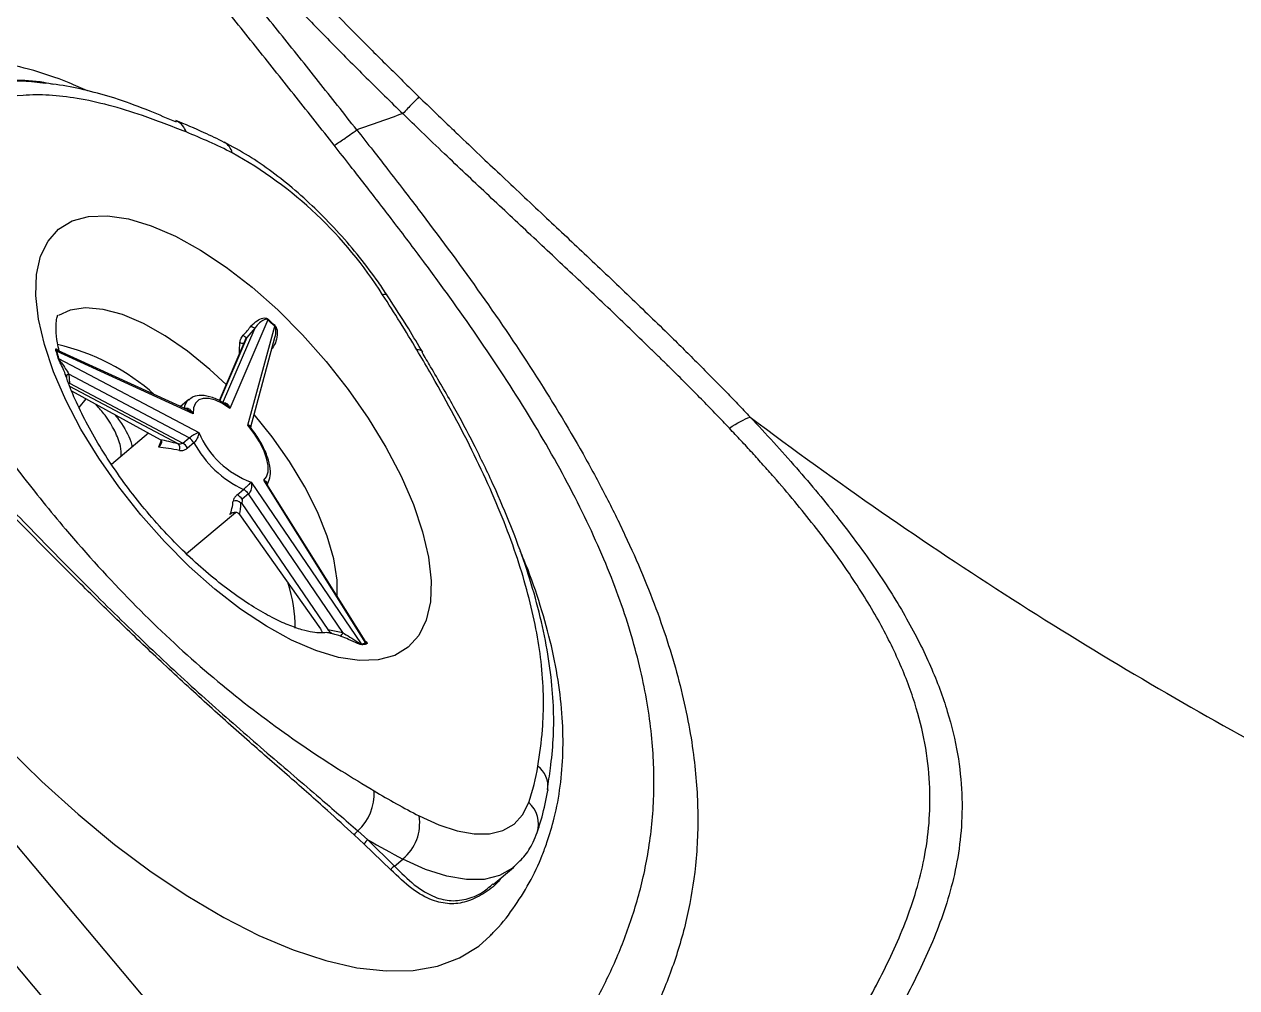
# Model space of a CAD drawing. Extents: x -50 to 28, y -10 to 124.
# Drawn here: x -37.752 to -34.064, y 12.973 to 15.902 of the extents above; entities that cross this region are included whole.
import ezdxf

# ---------------------------------------------------------------- set-up
doc = ezdxf.new("R2010")
doc.units = 0
doc.header["$MEASUREMENT"] = 0
doc.layers.add('GEOMETRY', color=2, linetype='Continuous', lineweight=25)

# ---------------------------------------------------------------- blocks, each defined once
blk = doc.blocks.new('2026 EXCURSION-ENTICE')
at = {"layer": 'GEOMETRY'}
for p, q in [((-25.8093, -63.3175), (-25.8053, -63.3194)), ((-27.903, -63.6041), (-25.1468, -66.8889)), ((-25.2755, -67.1016), (-28.0833, -63.7554)), ((-25.6671, -64.1786), (-25.5681, -63.9476)), ((-25.5291, -63.9237), (-25.6445, -64.193)), ((-25.5681, -63.9476), (-25.5932, -63.9775)), ((-25.5899, -64.2445), (-25.5084, -63.9433)), ((-25.5932, -63.9775), (-25.676, -64.1708)), ((-25.5812, -64.2495), (-25.5075, -63.9772)), ((-25.756, -64.2095), (-26.1719, -64.0191)), ((-25.7727, -64.1977), (-26.1659, -64.0177)), ((-25.5994, -63.9876), (-25.6776, -64.17)), ((-25.5129, -64.0056), (-25.5165, -64.0107)), ((-25.0586, -64.0214), (-25.0581, -64.0222)), ((-26.1656, -64.0409), (-25.7395, -64.2667)), ((-25.7688, -64.2826), (-26.1343, -64.0889)), ((-26.1343, -64.0889), (-26.132, -64.1165)), ((-26.132, -64.1165), (-25.788, -64.2988)), ((-25.8024, -64.3008), (-26.1317, -64.1263)), ((-25.8559, -64.2884), (-26.1251, -64.1407)), ((-26.1032, -64.1904), (-26.082, -64.1643)), ((-25.7696, -64.1662), (-25.795, -64.1875)), ((-25.8917, -64.2687), (-26.0045, -64.3633)), ((-25.788, -64.2988), (-25.7688, -64.2826)), ((-25.754, -64.2976), (-25.7732, -64.3138)), ((-25.58, -64.4172), (-25.2457, -64.9088)), ((-25.2312, -64.9066), (-25.5418, -64.4115)), ((-25.2331, -64.8993), (-25.532, -64.4231)), ((-25.6227, -64.4558), (-25.6035, -64.4396)), ((-25.5881, -64.453), (-25.6074, -64.4692)), ((-25.3013, -64.8748), (-25.5881, -64.453)), ((-25.6078, -64.4818), (-25.3471, -64.865)), ((-25.7767, -64.6347), (-25.6273, -64.5094)), ((-25.6154, -64.5152), (-25.3694, -64.8633)), ((-25.3471, -64.865), (-25.3013, -64.8748)), ((-25.2365, -65.5176), (-25.2664, -65.4899)), ((-25.2557, -65.4775), (-25.2248, -65.5047)), ((-25.1552, -65.5958), (-25.2365, -65.5176)), ((-25.2248, -65.5047), (-25.144, -65.5846)), ((-25.144, -65.5846), (-25.1184, -65.5631)), ((-24.8434, -65.6402), (-24.7821, -65.5888)), ((-24.8522, -65.6452), (-24.8445, -65.6389))]:
    blk.add_line(p, q, dxfattribs=at)
at = {"layer": 'GEOMETRY', "flags": 128}
for points in [[(-26.3237, -65.2221), (-26.2163, -65.3279), (-26.1065, -65.4271), (-25.9953, -65.5187), (-25.8838, -65.602), (-25.7727, -65.6763), (-25.6632, -65.741), (-25.5561, -65.7954), (-25.4523, -65.8392), (-25.3527, -65.872), (-25.2581, -65.8935), (-25.1695, -65.9034), (-25.0874, -65.9018), (-25.0127, -65.8886), (-24.946, -65.8639), (-24.8878, -65.828), (-24.8531, -65.7971)], [(-26.2203, -63.7302), (-26.1978, -63.6841), (-26.1655, -63.6482), (-26.1242, -63.6232), (-26.0745, -63.6095), (-26.0172, -63.6073), (-25.9534, -63.6167), (-25.8841, -63.6375), (-25.8105, -63.6694), (-25.7339, -63.7117), (-25.6556, -63.7639), (-25.5769, -63.8249), (-25.4992, -63.8938), (-25.4238, -63.9694), (-25.352, -64.0503), (-25.285, -64.1352), (-25.224, -64.2227), (-25.17, -64.3112), (-25.1239, -64.3993), (-25.0865, -64.4853), (-25.0586, -64.5679), (-25.0404, -64.6457), (-25.0324, -64.7172), (-25.0347, -64.7813), (-25.0473, -64.8369), (-25.0698, -64.8831), (-25.1021, -64.9189), (-25.1434, -64.9439), (-25.1931, -64.9577), (-25.2504, -64.9598), (-25.3142, -64.9504), (-25.3835, -64.9296), (-25.4571, -64.8978), (-25.5337, -64.8554), (-25.612, -64.8032), (-25.6906, -64.7422), (-25.7684, -64.6733), (-25.8438, -64.5977), (-25.9156, -64.5168), (-25.9826, -64.4319), (-26.0436, -64.3444), (-26.0976, -64.2559), (-26.1437, -64.1679), (-26.181, -64.0818), (-26.209, -63.9992), (-26.2272, -63.9215), (-26.2352, -63.8499), (-26.2329, -63.7858), (-26.2203, -63.7302)], [(-25.6562, -64.12), (-25.7051, -64.0747), (-25.7732, -64.0192), (-25.8412, -63.9723), (-25.9077, -63.935), (-25.9713, -63.908), (-26.0304, -63.8921), (-26.0838, -63.8875), (-26.1303, -63.8944), (-26.1657, -63.9105)], [(-25.5129, -64.0056), (-25.5143, -64.0042), (-25.5147, -64.0038)], [(-25.6445, -64.193), (-25.6671, -64.1783), (-25.6887, -64.1681), (-25.7085, -64.1628), (-25.7256, -64.1625), (-25.7393, -64.1674), (-25.7492, -64.1771), (-25.7548, -64.1913), (-25.756, -64.2095)], [(-25.5418, -64.4115), (-25.533, -64.4007), (-25.5284, -64.3854), (-25.5284, -64.3664), (-25.5328, -64.3444), (-25.5417, -64.3202), (-25.5545, -64.2948), (-25.5708, -64.2692), (-25.5899, -64.2445)], [(-25.3178, -64.7644), (-25.3184, -64.7149), (-25.3285, -64.6509), (-25.3485, -64.5812), (-25.378, -64.5076), (-25.4164, -64.4315), (-25.4628, -64.3548), (-25.5161, -64.2791), (-25.5708, -64.2111)], [(-24.6774, -65.3523), (-24.6775, -65.3527), (-24.6777, -65.3544)], [(-25.0691, -65.4322), (-25.0095, -65.4595), (-24.9532, -65.4777), (-24.9013, -65.4867), (-24.8547, -65.4861), (-24.8141, -65.4761), (-24.7804, -65.4567), (-24.7541, -65.4284), (-24.7357, -65.3917)], [(-24.7823, -65.5889), (-24.7852, -65.5913), (-24.8242, -65.6136), (-24.871, -65.6252), (-24.9248, -65.6259), (-24.9847, -65.6156), (-25.0496, -65.5945), (-25.1184, -65.5631)]]:
    blk.add_lwpolyline(points, dxfattribs=at)
at = {"layer": 'GEOMETRY'}
for centre, radius, start, end in [((-25.8328, -63.3698), 0.0575, 17.4477, 61.3376), ((-26.5208, -65.1862), 1.9784, 63.483, 67.9469), ((-25.6843, -63.4263), 0.0479, 12.5133, 61.9539), ((-26.2547, -64.5285), 1.2723, 32.354, 60.9804), ((-25.1746, -63.8602), 0.0136, 45.5507, 112.9798), ((-28.6647, -66.1347), 4.1682, 30.5612, 33.277), ((-25.5691, -63.9341), 0.0136, 217.3528, 274.1811), ((-25.5196, -63.9269), 0.01, 149.3596, 161.4854), ((-26.6061, -65.086), 1.5846, 46.1513, 47.1831), ((-26.6099, -65.0892), 1.5915, 46.1513, 47.1831), ((-25.4982, -63.9475), 0.011, 146.7447, 157.6054), ((-25.5883, -63.9579), 0.0201, 219.0001, 255.9672), ((-25.4092, -63.8094), 0.7924, 195.2319, 196.8744), ((-26.1692, -64.0138), 0.00597, 220.0331, 243.7212), ((-25.4106, -63.8119), 0.789, 195.2319, 196.8744), ((-26.32, -64.6518), 0.6705, 48.2397, 76.9545), ((-25.6166, -64.0781), 0.0832, 80.5731, 88.5577), ((-25.0728, -64.0343), 0.0192, 42.4128, 98.0239), ((-26.1633, -64.0358), 0.00562, 221.1026, 245.4494), ((-26.1334, -64.0976), 0.00875, 96.0761, 189.3897), ((-25.7415, -64.1979), 0.0423, 131.5696, 175.3543), ((-25.4819, -64.1534), 0.2814, 203.7359, 249.5985), ((-25.8162, -64.3144), 0.0194, 340.99, 44.8482), ((-25.8084, -64.3336), 0.0404, 29.4337, 59.7116), ((-25.7892, -64.3175), 0.0404, 29.4337, 59.7116), ((-25.4601, -64.1369), 0.335, 208.6812, 244.6532), ((-25.6381, -64.4889), 0.0365, 32.6038, 65.0625), ((-25.6189, -64.4727), 0.0365, 32.6038, 65.0625), ((-25.6279, -64.4957), 0.0221, 42.1862, 107.8962), ((-25.9127, -64.8636), 0.4667, 0.3485, 17.2609), ((-25.3148, -64.8733), 0.0135, 297.2735, 353.7932), ((-25.27, -64.6952), 0.215, 276.4902, 280.3987), ((-25.2374, -64.9035), 0.00984, 212.4422, 231.0676), ((-25.2679, -64.6967), 0.2159, 276.4902, 280.3987), ((-25.2228, -64.9011), 0.0101, 213.5033, 231.9117), ((-25.3558, -65.1764), 0.6565, 340.8549, 350.8782), ((-24.7578, -65.3439), 0.0808, 354.0118, 51.6567), ((-25.3557, -65.3658), 0.1499, 311.839, 3.8837), ((-23.8715, -63.1291), 2.5959, 239.0621, 242.527), ((-24.7922, -65.4567), 0.0861, 342.474, 48.9558), ((-25.2082, -65.4545), 0.1409, 309.6118, 9.1091), ((-25.2382, -65.5034), 0.0312, 123.9983, 154.4589), ((-25.2095, -65.5303), 0.0298, 120.7527, 154.8387), ((-23.8919, -63.2022), 2.6605, 239.9337, 242.5481), ((-25.1311, -65.6088), 0.0274, 118.1671, 151.7022)]:
    blk.add_arc(centre, radius, start, end, dxfattribs=at)
for centre, major_axis, ratio, start_param, end_param in [((-25.7445, -64.3764), (0.0871, 0.2497), 0.503321, 1.401469, 1.484057), ((-25.7445, -64.3764), (0.2091, -0.0535), 0.197969, 1.879149, 2.218111), ((-25.7374, -64.358), (0.2206, -0.071), 0.158709, 1.920719, 2.187949), ((-25.7445, -64.3764), (-0.0719, 0.1684), 0.498093, 3.556406, 3.895368), ((-25.7281, -64.3668), (-0.0894, 0.1811), 0.412884, 3.578557, 3.845786)]:
    blk.add_ellipse(centre, major_axis=major_axis, ratio=ratio, start_param=start_param, end_param=end_param, dxfattribs=at)
for points, knots in [([(-19.8034, -75.3764), (-20.3196, -75.3589), (-20.8361, -75.3401), (-21.608, -75.31), (-21.8648, -75.2996), (-22.3776, -75.2781), (-22.6337, -75.2669), (-23.4014, -75.2323), (-23.9128, -75.2077), (-24.6827, -75.1677), (-24.9398, -75.1539), (-25.4546, -75.125), (-25.7123, -75.11), (-26.4855, -75.063), (-27.0008, -75.0288), (-28.0314, -74.9528), (-28.5466, -74.9109), (-29.3183, -74.8405), (-29.5753, -74.8158), (-29.9606, -74.7766), (-30.0889, -74.7632), (-30.2813, -74.7425), (-30.3615, -74.7338), (-30.4457, -74.7245), (-30.4657, -74.7222), (-30.4737, -74.7213), (-30.4777, -74.7209), (-30.49, -74.7195), (-30.4989, -74.7185), (-30.5161, -74.7166), (-30.524, -74.7157), (-30.5398, -74.7139), (-30.5477, -74.713), (-30.5713, -74.7104), (-30.5867, -74.7086), (-30.6322, -74.7035), (-30.6613, -74.7002), (-30.7179, -74.6936), (-30.7458, -74.6904), (-30.8043, -74.6836), (-30.8348, -74.68), (-30.882, -74.6745), (-30.8979, -74.6726), (-30.9301, -74.6688), (-30.9461, -74.6669), (-30.9935, -74.6612), (-31.024, -74.6575), (-31.0698, -74.6515), (-31.085, -74.6494), (-31.1159, -74.645), (-31.1316, -74.6427), (-31.1552, -74.6392), (-31.1632, -74.638), (-31.1792, -74.6355), (-31.1871, -74.6343), (-31.2107, -74.6305), (-31.2264, -74.6279), (-31.2735, -74.62), (-31.3048, -74.6144), (-31.5866, -74.5618), (-31.8334, -74.4972), (-32.3156, -74.3338), (-32.5511, -74.2347), (-33.0055, -74.0043), (-33.2245, -73.8728), (-33.6416, -73.5802), (-33.8397, -73.4189), (-34.2109, -73.07), (-34.3841, -72.8823), (-34.7019, -72.4841), (-34.8466, -72.2736), (-35.1047, -71.8343), (-35.2181, -71.6054), (-35.3628, -71.2518), (-35.4069, -71.1322), (-35.4865, -70.89), (-35.522, -70.7674), (-35.5841, -70.5202), (-35.6108, -70.3955), (-35.6385, -70.2387), (-35.6437, -70.2072), (-35.6512, -70.1601), (-35.6536, -70.1444), (-35.6583, -70.1134), (-35.6605, -70.0982), (-35.6668, -70.0532), (-35.6706, -70.0238), (-35.6762, -69.9791), (-35.678, -69.9641), (-35.6817, -69.9336), (-35.6835, -69.918), (-35.6863, -69.8943), (-35.6872, -69.8866), (-35.689, -69.8718), (-35.6898, -69.8646), (-35.6916, -69.8492), (-35.6926, -69.841), (-35.6945, -69.825), (-35.6954, -69.817), (-35.7001, -69.7768), (-35.7039, -69.7444), (-35.7115, -69.6788), (-35.7153, -69.6456), (-35.723, -69.5784), (-35.7268, -69.5444), (-35.7382, -69.4425), (-35.7457, -69.3749), (-35.7547, -69.2923), (-35.7565, -69.2758), (-35.7601, -69.2431), (-35.7618, -69.2267), (-35.7652, -69.1951), (-35.7669, -69.18), (-35.7701, -69.1497), (-35.7717, -69.1342), (-35.7768, -69.0863), (-35.7802, -69.0541), (-35.7869, -68.9899), (-35.797, -68.8937), (-35.8068, -68.7974), (-35.8261, -68.6048), (-35.8387, -68.4764), (-35.8998, -67.8343), (-35.9434, -67.3203), (-36.0224, -66.2916), (-36.0579, -65.7769), (-36.1066, -65.0042), (-36.1222, -64.7464), (-36.152, -64.2309), (-36.1663, -63.973), (-36.2076, -63.2001), (-36.2331, -62.6858), (-36.2805, -61.6622), (-36.3024, -61.1525), (-36.3332, -60.3871), (-36.3431, -60.1319), (-36.3622, -59.6212), (-36.3715, -59.3657), (-36.3893, -58.8539), (-36.3979, -58.5977), (-36.4146, -58.0841), (-36.4226, -57.8268), (-36.4382, -57.3111), (-36.4457, -57.0529), (-36.4602, -56.5366), (-36.4672, -56.2784), (-36.4873, -55.5038), (-36.4996, -54.9873), (-36.534, -53.4373), (-36.5532, -52.4035), (-36.5854, -50.3354), (-36.5984, -49.3011), (-36.6191, -47.233), (-36.6267, -46.1992), (-36.6376, -44.1323), (-36.6408, -43.0992), (-36.6428, -41.5493), (-36.6431, -41.0327), (-36.6431, -40.2577), (-36.643, -39.9994), (-36.6429, -39.6765), (-36.6429, -39.6119), (-36.6429, -39.4827), (-36.6428, -39.418), (-36.6428, -39.2899), (-36.6428, -39.2267), (-36.6428, -39.1036), (-36.6428, -39.0437), (-36.6428, -38.9849)], [0, 0, 0, 0, 0.03125, 0.03125, 0.046875, 0.046875, 0.0625, 0.0625, 0.09375, 0.09375, 0.109375, 0.109375, 0.125, 0.125, 0.15625, 0.15625, 0.1875, 0.1875, 0.203125, 0.203125, 0.210937, 0.210937, 0.214844, 0.21582, 0.216064, 0.216064, 0.216309, 0.216309, 0.216797, 0.216797, 0.217285, 0.217285, 0.217773, 0.217773, 0.21875, 0.21875, 0.220703, 0.220703, 0.222656, 0.222656, 0.224609, 0.224609, 0.225586, 0.225586, 0.226562, 0.226562, 0.228516, 0.228516, 0.229492, 0.229492, 0.230469, 0.230469, 0.230957, 0.230957, 0.231445, 0.231445, 0.232422, 0.232422, 0.234375, 0.234375, 0.25, 0.25, 0.265625, 0.265625, 0.28125, 0.28125, 0.296875, 0.296875, 0.3125, 0.3125, 0.328125, 0.328125, 0.34375, 0.34375, 0.351562, 0.351562, 0.359375, 0.359375, 0.367187, 0.367187, 0.369141, 0.369141, 0.370117, 0.370117, 0.371094, 0.371094, 0.373047, 0.373047, 0.374023, 0.374023, 0.375, 0.375, 0.375488, 0.375488, 0.375977, 0.375977, 0.376465, 0.376465, 0.376953, 0.376953, 0.378906, 0.378906, 0.380859, 0.380859, 0.382812, 0.382812, 0.386719, 0.386719, 0.387695, 0.387695, 0.388672, 0.388672, 0.389648, 0.389648, 0.390625, 0.390625, 0.392578, 0.392578, 0.394531, 0.398437, 0.398437, 0.40625, 0.40625, 0.4375, 0.4375, 0.46875, 0.46875, 0.484375, 0.484375, 0.5, 0.5, 0.53125, 0.53125, 0.5625, 0.5625, 0.578125, 0.578125, 0.59375, 0.59375, 0.609375, 0.609375, 0.625, 0.625, 0.640625, 0.640625, 0.65625, 0.65625, 0.6875, 0.6875, 0.75, 0.75, 0.8125, 0.8125, 0.875, 0.875, 0.9375, 0.9375, 0.96875, 0.96875, 0.984375, 0.984375, 0.988281, 0.988281, 0.992187, 0.992187, 0.996094, 0.996094, 1, 1, 1, 1]), ([(-9.5608, -61.7012), (-9.7212, -61.7192), (-9.8863, -61.7401), (-10.2229, -61.7931), (-10.3944, -61.8254), (-10.6545, -61.8837), (-10.7417, -61.9048), (-10.9163, -61.9499), (-11.0035, -61.9738), (-11.1105, -62.0043), (-11.1317, -62.0104), (-11.1633, -62.0195), (-11.1738, -62.0226), (-11.1946, -62.0286), (-11.2046, -62.0315), (-11.2242, -62.0372), (-11.2336, -62.0399), (-11.2538, -62.0458), (-11.2642, -62.0488), (-11.2845, -62.0547), (-11.2944, -62.0576), (-11.3143, -62.0634), (-11.3243, -62.0663), (-11.3546, -62.0751), (-11.3743, -62.0808), (-11.4142, -62.0924), (-11.4342, -62.0982), (-11.4937, -62.1155), (-11.5336, -62.1271), (-11.6531, -62.1619), (-11.7332, -62.1852), (-11.8548, -62.2205), (-11.8956, -62.2323), (-11.9776, -62.2561), (-12.0189, -62.268), (-12.1016, -62.2919), (-12.143, -62.3038), (-12.2261, -62.3277), (-12.2677, -62.3396), (-12.3501, -62.3632), (-12.3908, -62.3748), (-12.4721, -62.3979), (-12.5126, -62.4094), (-12.5933, -62.4322), (-12.6335, -62.4435), (-12.7137, -62.466), (-12.7538, -62.4772), (-12.8742, -62.5106), (-12.9547, -62.5327), (-13.0763, -62.5657), (-13.1169, -62.5767), (-13.1984, -62.5985), (-13.2393, -62.6094), (-13.3211, -62.6311), (-13.362, -62.6418), (-13.4234, -62.6578), (-13.4438, -62.6631), (-13.4846, -62.6736), (-13.5048, -62.6788), (-13.5656, -62.6944), (-13.6065, -62.7048), (-13.6872, -62.7251), (-13.7269, -62.735), (-13.8456, -62.7644), (-13.9242, -62.7834), (-14.0818, -62.8209), (-14.1606, -62.8392), (-14.3189, -62.8752), (-14.3983, -62.8928), (-14.5568, -62.9271), (-14.6359, -62.9437), (-14.7916, -62.9756), (-14.8682, -62.9909), (-15.0214, -63.0204), (-15.0975, -63.0347), (-15.2507, -63.0624), (-15.3274, -63.0758), (-15.4805, -63.1015), (-15.5575, -63.114), (-15.7087, -63.1376), (-15.7829, -63.1487), (-15.9319, -63.17), (-16.0067, -63.1803), (-16.1565, -63.1999), (-16.2319, -63.2092), (-16.3807, -63.2267), (-16.4541, -63.2349), (-16.6018, -63.2505), (-16.6763, -63.2579), (-16.8258, -63.2717), (-16.9006, -63.2782), (-17.0115, -63.2871), (-17.0484, -63.29), (-17.1227, -63.2955), (-17.1599, -63.2982), (-17.2725, -63.3059), (-17.3486, -63.3106), (-17.4628, -63.317), (-17.5009, -63.3191), (-17.5771, -63.3229), (-17.615, -63.3247), (-17.6909, -63.3281), (-17.7288, -63.3297), (-17.8052, -63.3327), (-17.8438, -63.3341), (-17.9214, -63.3368), (-17.9604, -63.338), (-18.0389, -63.3402), (-18.0785, -63.3412), (-18.1576, -63.3431), (-18.1969, -63.3439), (-18.2756, -63.3453), (-18.315, -63.3459), (-18.4336, -63.3476), (-18.5128, -63.3483), (-18.673, -63.349), (-18.754, -63.3491), (-18.9183, -63.3485), (-19.0015, -63.3479), (-19.2519, -63.3452), (-19.4183, -63.3424), (-19.6722, -63.3365), (-19.7576, -63.3343), (-19.9299, -63.3292), (-20.0168, -63.3263), (-20.1913, -63.3199), (-20.2787, -63.3163), (-20.4538, -63.3083), (-20.5415, -63.3038), (-20.7174, -63.2935), (-20.8058, -63.2877), (-20.9832, -63.2742), (-21.0724, -63.2666), (-21.3409, -63.24), (-21.5213, -63.2175), (-21.8802, -63.1579), (-22.0586, -63.121), (-22.4128, -63.0285), (-22.5887, -62.973), (-22.9356, -62.8413), (-23.1067, -62.7651), (-23.4404, -62.5931), (-23.603, -62.4973), (-23.9194, -62.287), (-24.0731, -62.1726), (-24.371, -61.9267), (-24.5151, -61.7951), (-24.7935, -61.5165), (-24.9277, -61.3695), (-25.0567, -61.2158)], [0, 0, 0, 0, 0.03125, 0.03125, 0.0625, 0.0625, 0.078125, 0.078125, 0.09375, 0.09375, 0.097656, 0.097656, 0.099609, 0.099609, 0.101563, 0.101563, 0.103516, 0.103516, 0.105469, 0.105469, 0.107422, 0.107422, 0.109375, 0.109375, 0.113281, 0.113281, 0.117188, 0.117188, 0.125, 0.125, 0.140625, 0.140625, 0.148438, 0.148438, 0.15625, 0.15625, 0.164063, 0.164063, 0.171875, 0.171875, 0.179688, 0.179688, 0.1875, 0.1875, 0.195313, 0.195313, 0.203125, 0.203125, 0.21875, 0.21875, 0.226563, 0.226563, 0.234375, 0.234375, 0.242188, 0.242188, 0.246094, 0.246094, 0.25, 0.25, 0.257813, 0.257813, 0.265625, 0.265625, 0.28125, 0.28125, 0.296875, 0.296875, 0.3125, 0.3125, 0.328125, 0.328125, 0.34375, 0.34375, 0.359375, 0.359375, 0.375, 0.375, 0.390625, 0.390625, 0.40625, 0.40625, 0.421875, 0.421875, 0.4375, 0.4375, 0.453125, 0.453125, 0.46875, 0.46875, 0.484375, 0.484375, 0.492188, 0.492188, 0.5, 0.5, 0.515625, 0.515625, 0.523438, 0.523438, 0.53125, 0.53125, 0.539063, 0.539063, 0.546875, 0.546875, 0.554688, 0.554688, 0.5625, 0.5625, 0.570313, 0.570313, 0.578125, 0.578125, 0.59375, 0.59375, 0.609375, 0.609375, 0.625, 0.625, 0.65625, 0.65625, 0.671875, 0.671875, 0.6875, 0.6875, 0.703125, 0.703125, 0.71875, 0.71875, 0.734375, 0.734375, 0.75, 0.75, 0.78125, 0.78125, 0.8125, 0.8125, 0.84375, 0.84375, 0.875, 0.875, 0.90625, 0.90625, 0.9375, 0.9375, 0.96875, 0.96875, 1, 1, 1, 1]), ([(-26.121, -62.1088), (-26.103, -62.1302), (-26.067, -62.173), (-26.0123, -62.2372), (-25.9569, -62.3016), (-25.9008, -62.3662), (-25.8439, -62.4309), (-25.7863, -62.4958), (-25.7279, -62.5609), (-25.6688, -62.626), (-25.5863, -62.7159), (-25.478, -62.8317), (-25.3606, -62.9542), (-25.2559, -63.0609), (-25.165, -63.1521), (-25.1019, -63.2138), (-25.0696, -63.2455)], [0, 0, 0, 0, 0.054024, 0.108457, 0.163295, 0.218534, 0.27417, 0.330198, 0.386617, 0.443422, 0.50061, 0.622806, 0.75053, 0.829147, 0.912312, 1, 1, 1, 1]), ([(-26.1756, -62.1547), (-26.1571, -62.1766), (-26.1202, -62.2205), (-26.0645, -62.2858), (-26.0089, -62.3504), (-25.9533, -62.4144), (-25.8976, -62.4777), (-25.842, -62.5404), (-25.7864, -62.6024), (-25.7307, -62.6638), (-25.6751, -62.7245), (-25.6194, -62.7846), (-25.5638, -62.8441), (-25.5081, -62.9029), (-25.4525, -62.9611), (-25.3969, -63.0186), (-25.3413, -63.0755), (-25.2857, -63.1318), (-25.2301, -63.1874), (-25.1745, -63.2424), (-25.1373, -63.2787), (-25.1188, -63.2968)], [0, 0, 0, 0, 0.055398, 0.110483, 0.165254, 0.219714, 0.273862, 0.327702, 0.381232, 0.434456, 0.487374, 0.539987, 0.592296, 0.644303, 0.696009, 0.747415, 0.798523, 0.849335, 0.89985, 0.950071, 1, 1, 1, 1]), ([(-25.2587, -63.3459), (-25.2781, -63.3214), (-25.3169, -63.2722), (-25.3752, -63.1987), (-25.4337, -63.1252), (-25.4924, -63.0519), (-25.5511, -62.9786), (-25.61, -62.9055), (-25.6691, -62.8325), (-25.7283, -62.7596), (-25.7876, -62.6869), (-25.8471, -62.6142), (-25.9067, -62.5417), (-25.9664, -62.4693), (-26.0263, -62.3969), (-26.0863, -62.3248), (-26.1464, -62.2527), (-26.1866, -62.2047), (-26.2067, -62.1808)], [0, 0, 0, 0, 0.062586, 0.125157, 0.187714, 0.250256, 0.312787, 0.375305, 0.437812, 0.500308, 0.562795, 0.625273, 0.687743, 0.750206, 0.812662, 0.875113, 0.937558, 1, 1, 1, 1]), ([(-25.3273, -63.3931), (-25.3466, -63.3686), (-25.3851, -63.3198), (-25.4432, -63.2466), (-25.5013, -63.1735), (-25.5596, -63.1005), (-25.6181, -63.0277), (-25.6767, -62.955), (-25.7354, -62.8823), (-25.7943, -62.8098), (-25.8532, -62.7375), (-25.9124, -62.6652), (-25.9717, -62.593), (-26.0311, -62.521), (-26.0906, -62.4491), (-26.1503, -62.3772), (-26.2101, -62.3055), (-26.2501, -62.2578), (-26.2701, -62.234)], [0, 0, 0, 0, 0.0625843, 0.1251518, 0.1877037, 0.2502412, 0.3127655, 0.3752777, 0.4377792, 0.5002709, 0.5627542, 0.6252302, 0.6877001, 0.7501652, 0.8126265, 0.8750852, 0.9375427, 1, 1, 1, 1]), ([(-26.0782, -63.2272), (-26.0967, -63.2189), (-26.1557, -63.1923), (-26.2515, -63.1616), (-26.3638, -63.135), (-26.4687, -63.1214), (-26.5694, -63.1188), (-26.6658, -63.127), (-26.7581, -63.1455), (-26.8486, -63.1756), (-26.9258, -63.2107), (-26.9703, -63.2411), (-26.9869, -63.2525)], [0, 0, 0, 0, 0.062035, 0.197917, 0.316766, 0.429654, 0.53673, 0.638961, 0.73749, 0.833372, 0.937492, 1, 1, 1, 1]), ([(-26.2053, -63.205), (-26.228, -63.2022), (-26.2831, -63.1952), (-26.3648, -63.2005), (-26.4499, -63.2179), (-26.5293, -63.249), (-26.6033, -63.2942), (-26.6796, -63.3585), (-26.7279, -63.4195), (-26.7552, -63.454)], [0, 0, 0, 0, 0.100791, 0.244888, 0.384943, 0.524997, 0.669057, 0.813115, 1, 1, 1, 1]), ([(-26.3965, -63.2038), (-26.3946, -63.2033), (-26.3651, -63.1957), (-26.3028, -63.1945), (-26.2322, -63.1958), (-26.1902, -63.2053), (-26.1801, -63.2076)], [0, 0, 0, 0, 0.028253, 0.447793, 0.867327, 1, 1, 1, 1]), ([(-25.8071, -63.3228), (-25.8338, -63.3116), (-25.892, -63.2871), (-25.9811, -63.2529), (-26.069, -63.2284), (-26.154, -63.2094), (-26.2093, -63.2039), (-26.2379, -63.2011)], [0, 0, 0, 0, 0.181107, 0.39599, 0.590692, 0.788247, 1, 1, 1, 1]), ([(-25.778, -63.3526), (-25.8226, -63.3351), (-25.9024, -63.3037), (-26.0128, -63.2701), (-26.1378, -63.2427), (-26.2768, -63.2345), (-26.4159, -63.2649), (-26.5251, -63.3353), (-26.5881, -63.4124), (-26.6177, -63.4617), (-26.6241, -63.4725)], [0, 0, 0, 0, 0.113314, 0.203025, 0.292712, 0.459327, 0.623089, 0.788453, 0.954097, 1, 1, 1, 1]), ([(-25.0696, -63.2455), (-25.0753, -63.2516), (-25.0825, -63.2591), (-25.0991, -63.2764), (-25.1086, -63.2862), (-25.1188, -63.2968)], [0, 0, 0, 0, 0.5, 0.5, 1, 1, 1, 1]), ([(-25.0696, -63.2455), (-25.0532, -63.2615), (-25.0227, -63.2911), (-24.9805, -63.3316), (-24.9325, -63.3774), (-24.8783, -63.4289), (-24.7911, -63.5112), (-24.6852, -63.6107), (-24.5558, -63.7322), (-24.4303, -63.8514), (-24.3317, -63.9466), (-24.2628, -64.0144), (-24.2206, -64.0564), (-24.1794, -64.0978), (-24.1393, -64.1388), (-24.1002, -64.1792), (-24.0748, -64.206), (-24.0621, -64.2193)], [0, 0, 0, 0, 0.048778, 0.090328, 0.124663, 0.189921, 0.249466, 0.37989, 0.499154, 0.62752, 0.748975, 0.792485, 0.835292, 0.87742, 0.918897, 0.959747, 1, 1, 1, 1]), ([(-25.6618, -63.3841), (-25.6822, -63.3741), (-25.7319, -63.3498), (-25.7806, -63.3295), (-25.8093, -63.3175)], [0, 0, 0, 0, 0.4103842, 1, 1, 1, 1]), ([(-24.1252, -64.2534), (-24.1317, -64.2466), (-24.1447, -64.2329), (-24.1645, -64.2122), (-24.1847, -64.1913), (-24.2054, -64.1701), (-24.2265, -64.1487), (-24.248, -64.127), (-24.27, -64.105), (-24.2923, -64.0828), (-24.3151, -64.0603), (-24.3383, -64.0375), (-24.3926, -63.9844), (-24.483, -63.8975), (-24.5866, -63.7997), (-24.6727, -63.7189), (-24.7575, -63.6396), (-24.8432, -63.5593), (-24.9282, -63.4794), (-24.9941, -63.4169), (-25.0577, -63.3561), (-25.0998, -63.3152), (-25.1188, -63.2968)], [0, 0, 0, 0, 0.020918, 0.042134, 0.063652, 0.085475, 0.107606, 0.130048, 0.152802, 0.175872, 0.199259, 0.222967, 0.246997, 0.365154, 0.495607, 0.555741, 0.620794, 0.746611, 0.809747, 0.873027, 0.942794, 1, 1, 1, 1]), ([(-25.3273, -63.3931), (-25.3195, -63.3884), (-25.3096, -63.3819), (-25.2864, -63.366), (-25.2731, -63.3565), (-25.2587, -63.346)], [0, 0, 0, 0, 0.5, 0.5, 1, 1, 1, 1]), ([(-25.2587, -63.3459), (-25.2422, -63.367), (-25.2108, -63.4069), (-25.1634, -63.4676), (-25.1176, -63.5269), (-25.0248, -63.6483), (-24.8891, -63.8315), (-24.7193, -64.0805), (-24.5919, -64.2901), (-24.5022, -64.456), (-24.4416, -64.5787), (-24.3882, -64.6989), (-24.3275, -64.8539), (-24.2697, -65.0409), (-24.2306, -65.2451), (-24.2177, -65.4341), (-24.2273, -65.6023), (-24.256, -65.7591), (-24.2994, -65.9014), (-24.3556, -66.0348), (-24.4093, -66.1374), (-24.4559, -66.217), (-24.4917, -66.2748), (-24.5296, -66.333), (-24.5554, -66.3711), (-24.5688, -66.3909)], [0, 0, 0, 0, 0.0164876, 0.0313292, 0.0475208, 0.0627464, 0.1256944, 0.1886784, 0.2515116, 0.2830599, 0.3141253, 0.3453072, 0.3764997, 0.4375102, 0.5009268, 0.5611623, 0.6255034, 0.6855525, 0.7503936, 0.8128722, 0.8753417, 0.9056292, 0.9377393, 0.9675779, 1, 1, 1, 1]), ([(-25.1651, -63.8505), (-25.1743, -63.8368), (-25.2008, -63.7972), (-25.2493, -63.7331), (-25.3113, -63.6602), (-25.3772, -63.5919), (-25.4459, -63.529), (-25.5166, -63.4728), (-25.589, -63.423), (-25.6372, -63.3972), (-25.6618, -63.3841)], [0, 0, 0, 0, 0.069559, 0.201158, 0.332645, 0.464201, 0.596026, 0.728424, 0.861744, 1, 1, 1, 1]), ([(-24.7348, -66.321), (-24.7252, -66.3069), (-24.707, -66.2803), (-24.6815, -66.2422), (-24.6524, -66.1982), (-24.6202, -66.1481), (-24.5721, -66.0694), (-24.516, -65.9689), (-24.456, -65.84), (-24.4066, -65.702), (-24.3705, -65.5512), (-24.3525, -65.3882), (-24.356, -65.2098), (-24.3848, -65.0171), (-24.4436, -64.8058), (-24.534, -64.5806), (-24.6543, -64.346), (-24.7998, -64.1071), (-24.9354, -63.9098), (-25.0513, -63.7512), (-25.1411, -63.6321), (-25.2178, -63.5328), (-25.2797, -63.4537), (-25.3108, -63.4141), (-25.3273, -63.3931)], [0, 0, 0, 0, 0.0238346, 0.0452358, 0.0642038, 0.0975493, 0.1281959, 0.1919105, 0.2552674, 0.3182101, 0.3806856, 0.4445816, 0.5039256, 0.5647848, 0.6253743, 0.6860435, 0.7472415, 0.8092523, 0.8721238, 0.9025855, 0.9357517, 0.9678119, 0.9828849, 1, 1, 1, 1]), ([(-25.0581, -64.0222), (-25.0722, -63.9986), (-25.1064, -63.9413), (-25.1433, -63.8841), (-25.1651, -63.8505)], [0, 0, 0, 0, 0.410705, 1, 1, 1, 1]), ([(-26.1638, -64.0186), (-26.1657, -64.0102), (-26.1713, -63.9854), (-26.1735, -63.9538), (-26.1726, -63.9259), (-26.1699, -63.9144), (-26.1686, -63.9101), (-26.1676, -63.9085), (-26.1681, -63.9092), (-26.1681, -63.9092)], [0, 0, 0, 0, 0.119168, 0.351183, 0.577703, 0.802202, 0.866627, 0.998642, 1, 1, 1, 1]), ([(-25.604, -63.9706), (-25.5997, -63.9658), (-25.5913, -63.9562), (-25.5837, -63.9469), (-25.5799, -63.9423)], [0, 0, 0, 0, 0.504479, 1, 1, 1, 1]), ([(-25.5799, -63.9423), (-25.574, -63.9365), (-25.563, -63.9254), (-25.5477, -63.9187), (-25.5372, -63.9178), (-25.5317, -63.9191), (-25.5293, -63.921), (-25.5282, -63.9218)], [0, 0, 0, 0, 0.384719, 0.727037, 0.871199, 0.944712, 1, 1, 1, 1]), ([(-25.5291, -63.9237), (-25.5296, -63.9234), (-25.5303, -63.9228), (-25.5321, -63.9221), (-25.5357, -63.9219), (-25.5435, -63.9246), (-25.5549, -63.9322), (-25.5635, -63.9423), (-25.5681, -63.9476)], [0, 0, 0, 0, 0.026157, 0.041918, 0.104999, 0.244271, 0.598362, 1, 1, 1, 1]), ([(-25.5074, -63.9415), (-25.5067, -63.9423), (-25.5045, -63.9446), (-25.5024, -63.9496), (-25.4994, -63.9628), (-25.5014, -63.9814), (-25.5077, -63.9978), (-25.5123, -64.0048), (-25.5129, -64.0056)], [0, 0, 0, 0, 0.0436525, 0.1303363, 0.2149658, 0.6244601, 0.95607, 1, 1, 1, 1]), ([(-25.5075, -63.9772), (-25.5058, -63.9697), (-25.5038, -63.9608), (-25.5051, -63.9502), (-25.506, -63.9471), (-25.5069, -63.9451), (-25.5078, -63.9439), (-25.5083, -63.9434), (-25.5084, -63.9433)], [0, 0, 0, 0, 0.692748, 0.824719, 0.896871, 0.946336, 0.989572, 1, 1, 1, 1]), ([(-25.6145, -63.9949), (-25.6141, -63.9914), (-25.6135, -63.9871), (-25.6101, -63.9787), (-25.6068, -63.9744), (-25.604, -63.9706)], [0, 0, 0, 0, 0.3950878, 0.4676407, 1, 1, 1, 1]), ([(-25.5932, -63.9775), (-25.5957, -63.9804), (-25.5982, -63.9835), (-25.5993, -63.9875), (-25.5993, -63.9877)], [0, 0, 0, 0, 0.96421, 1, 1, 1, 1]), ([(-26.1738, -64.0176), (-26.174, -64.0169), (-26.1745, -64.0147), (-26.1741, -64.0128), (-26.1723, -64.011), (-26.17, -64.0135), (-26.1682, -64.0155)], [0, 0, 0, 0, 0.080725, 0.241026, 0.397528, 1, 1, 1, 1]), ([(-26.1666, -64.0182), (-26.1675, -64.0175), (-26.1692, -64.0162), (-26.1709, -64.0164), (-26.1717, -64.0169), (-26.172, -64.0177), (-26.172, -64.0185), (-26.1719, -64.019), (-26.1719, -64.0191)], [0, 0, 0, 0, 0.379976, 0.646288, 0.79189, 0.891708, 0.978957, 1, 1, 1, 1]), ([(-26.1682, -64.0155), (-26.1678, -64.0156), (-26.1672, -64.0156), (-26.1668, -64.0168), (-26.1667, -64.017)], [0, 0, 0, 0, 0.808413, 1, 1, 1, 1]), ([(-26.1662, -64.0175), (-26.1666, -64.0173), (-26.1676, -64.0168), (-26.1672, -64.0168), (-26.1667, -64.0176), (-26.1667, -64.0177)], [0, 0, 0, 0, 0.3739701, 0.8902759, 1, 1, 1, 1]), ([(-25.6153, -64.0248), (-25.6153, -64.0234), (-25.6152, -64.0136), (-25.6148, -64.0036), (-25.6145, -63.9949)], [0, 0, 0, 0, 0.139674, 1, 1, 1, 1]), ([(-24.7077, -65.2805), (-24.7023, -65.2442), (-24.6926, -65.1793), (-24.6895, -65.0768), (-24.6969, -64.9475), (-24.7284, -64.7751), (-24.8, -64.5535), (-24.9045, -64.3202), (-25.0028, -64.1391), (-25.0626, -64.0374), (-25.0755, -64.0153)], [0, 0, 0, 0, 0.113314, 0.203025, 0.292712, 0.459327, 0.623089, 0.788453, 0.954097, 1, 1, 1, 1]), ([(-24.679, -65.352), (-24.6757, -65.3306), (-24.6682, -65.2826), (-24.6601, -65.2021), (-24.6588, -65.1086), (-24.6665, -65.0083), (-24.6833, -64.8997), (-24.7098, -64.7854), (-24.745, -64.669), (-24.7889, -64.5502), (-24.8411, -64.4281), (-24.8995, -64.3065), (-24.9641, -64.1852), (-25.0193, -64.0916), (-25.0515, -64.0369), (-25.0601, -64.0222)], [0, 0, 0, 0, 0.064427, 0.144352, 0.222116, 0.303288, 0.39021, 0.475714, 0.559384, 0.641737, 0.725614, 0.811383, 0.88919, 0.970288, 1, 1, 1, 1]), ([(-26.142, -64.099), (-26.1441, -64.0923), (-26.148, -64.0795), (-26.1571, -64.0615), (-26.1633, -64.0494), (-26.1662, -64.0431), (-26.1671, -64.0406), (-26.1675, -64.0395)], [0, 0, 0, 0, 0.384719, 0.727037, 0.871199, 0.944712, 1, 1, 1, 1]), ([(-26.1656, -64.0409), (-26.1654, -64.0414), (-26.1651, -64.0421), (-26.1641, -64.0442), (-26.1614, -64.0484), (-26.1545, -64.0581), (-26.1441, -64.0724), (-26.1377, -64.0832), (-26.1343, -64.0889)], [0, 0, 0, 0, 0.026157, 0.041918, 0.104999, 0.244271, 0.598362, 1, 1, 1, 1]), ([(-25.3605, -64.8752), (-25.3631, -64.8755), (-25.3687, -64.8762), (-25.3914, -64.8745), (-25.4247, -64.867), (-25.4669, -64.8523), (-25.5162, -64.8295), (-25.5715, -64.7982), (-25.6313, -64.7582), (-25.6938, -64.7101), (-25.7576, -64.6546), (-25.8209, -64.5927), (-25.8823, -64.5255), (-25.9403, -64.4546), (-25.9938, -64.3815), (-26.0415, -64.3078), (-26.0826, -64.235), (-26.1157, -64.1659), (-26.1361, -64.117), (-26.1431, -64.0938), (-26.1442, -64.0902)], [0, 0, 0, 0, 0.046514, 0.10036, 0.153731, 0.207829, 0.263394, 0.320537, 0.379101, 0.438835, 0.499465, 0.560735, 0.622416, 0.684296, 0.746168, 0.807787, 0.868948, 0.929426, 0.988976, 1, 1, 1, 1]), ([(-25.6569, -64.1814), (-25.659, -64.1799), (-25.6728, -64.1704), (-25.6985, -64.1584), (-25.7293, -64.152), (-25.7545, -64.1551), (-25.7652, -64.1641), (-25.7694, -64.1676)], [0, 0, 0, 0, 0.051347, 0.329494, 0.615218, 0.847691, 1, 1, 1, 1]), ([(-25.9754, -64.339), (-25.9754, -64.3291), (-25.9753, -64.3068), (-25.9928, -64.2626), (-26.0198, -64.2174), (-26.0426, -64.1916), (-26.0522, -64.1806)], [0, 0, 0, 0, 0.2272831, 0.5149378, 0.7938256, 1, 1, 1, 1]), ([(-25.7819, -64.1935), (-25.7812, -64.193), (-25.7804, -64.1924), (-25.7778, -64.1918), (-25.7754, -64.1918), (-25.7711, -64.1929), (-25.7673, -64.1951), (-25.7614, -64.2006), (-25.7581, -64.2056), (-25.756, -64.2095), (-25.756, -64.2095)], [0, 0, 0, 0, 0.06975, 0.089733, 0.242248, 0.28752, 0.505052, 0.641661, 0.993577, 1, 1, 1, 1]), ([(-25.756, -64.2095), (-25.756, -64.2095), (-25.7594, -64.2062), (-25.7648, -64.2022), (-25.7706, -64.1985), (-25.7726, -64.1978), (-25.7727, -64.1977)], [0, 0, 0, 0, 0.012355, 0.700446, 0.971948, 1, 1, 1, 1]), ([(-25.6671, -64.1786), (-25.6659, -64.1778), (-25.6644, -64.1768), (-25.6613, -64.176), (-25.6591, -64.1761), (-25.6554, -64.1772), (-25.6523, -64.1794), (-25.6479, -64.1846), (-25.6457, -64.1893), (-25.6446, -64.1929), (-25.6445, -64.193)], [0, 0, 0, 0, 0.118525, 0.137194, 0.290753, 0.324162, 0.532603, 0.663165, 0.994059, 1, 1, 1, 1]), ([(-25.6445, -64.193), (-25.6446, -64.1929), (-25.6475, -64.1892), (-25.6514, -64.1848), (-25.656, -64.1818), (-25.6568, -64.1813)], [0, 0, 0, 0, 0.014912, 0.8319, 1, 1, 1, 1]), ([(-26.4097, -64.2201), (-26.3671, -64.2776), (-26.2818, -64.3927), (-26.1281, -64.5834), (-25.946, -64.7834), (-25.7349, -64.9826), (-25.52, -65.1537), (-25.3431, -65.2731), (-25.2393, -65.3357), (-25.2061, -65.3556)], [0, 0, 0, 0, 0.123109, 0.246087, 0.417508, 0.584005, 0.75227, 0.920794, 1, 1, 1, 1]), ([(-25.994, -64.2126), (-25.9892, -64.2187), (-25.9685, -64.2453), (-25.949, -64.2807), (-25.943, -64.3049), (-25.9416, -64.3105)], [0, 0, 0, 0, 0.186964, 0.810341, 1, 1, 1, 1]), ([(-25.5899, -64.2445), (-25.5899, -64.2445), (-25.5874, -64.2443), (-25.5844, -64.2445), (-25.5816, -64.246), (-25.581, -64.2476), (-25.581, -64.2489), (-25.5812, -64.2493), (-25.5813, -64.2495)], [0, 0, 0, 0, 0.008113, 0.459962, 0.638249, 0.922885, 0.968505, 1, 1, 1, 1]), ([(-25.5806, -64.2527), (-25.5807, -64.2526), (-25.5829, -64.2494), (-25.5864, -64.2468), (-25.5898, -64.2445), (-25.5899, -64.2445)], [0, 0, 0, 0, 0.045101, 0.982884, 1, 1, 1, 1]), ([(-25.532, -64.426), (-25.5285, -64.4191), (-25.521, -64.4043), (-25.5211, -64.3756), (-25.5288, -64.3416), (-25.5459, -64.3033), (-25.5673, -64.2691), (-25.5833, -64.2494), (-25.5894, -64.2419)], [0, 0, 0, 0, 0.148195, 0.3145628, 0.5007371, 0.6925653, 0.8820806, 1, 1, 1, 1]), ([(-24.0621, -64.2193), (-23.9297, -64.319), (-23.7965, -64.4151), (-23.5302, -64.5997), (-23.3971, -64.6882), (-23.1322, -64.8575), (-23.0003, -64.9383), (-22.7377, -65.0931), (-22.6068, -65.1671), (-22.3455, -65.3092), (-22.2151, -65.3772), (-21.9548, -65.5075), (-21.8249, -65.5698), (-21.5647, -65.6893), (-21.4344, -65.7465), (-21.2372, -65.8291), (-21.1711, -65.856), (-21.038, -65.909), (-20.971, -65.935), (-20.7685, -66.0113), (-20.6321, -66.06), (-20.4264, -66.1289), (-20.3576, -66.1513), (-20.2197, -66.1946), (-20.1506, -66.2155), (-20.0116, -66.2562), (-19.9418, -66.2758), (-19.8007, -66.314), (-19.7295, -66.3325), (-19.5869, -66.368), (-19.5154, -66.385), (-19.3726, -66.4174), (-19.3013, -66.4328), (-19.1592, -66.4619), (-19.0884, -66.4755), (-18.9469, -66.5013), (-18.8761, -66.5135), (-18.7697, -66.5305), (-18.7343, -66.536), (-18.6631, -66.5467), (-18.6273, -66.5518), (-18.5555, -66.5617), (-18.5195, -66.5665), (-18.4478, -66.5756), (-18.412, -66.58), (-18.3052, -66.5924), (-18.2344, -66.5998), (-18.0942, -66.613), (-18.0248, -66.6188), (-17.8155, -66.634), (-17.6742, -66.6411), (-17.4658, -66.6472), (-17.397, -66.6485), (-17.2606, -66.6496), (-17.1929, -66.6495), (-17.0571, -66.6478), (-16.9888, -66.6462), (-16.8523, -66.6416), (-16.7844, -66.6387), (-16.6494, -66.6314), (-16.5826, -66.6271), (-16.4493, -66.6172), (-16.3828, -66.6116), (-16.2489, -66.599), (-16.1816, -66.5919), (-16.0476, -66.5766), (-15.9809, -66.5683), (-15.8481, -66.5505), (-15.7822, -66.541), (-15.6509, -66.5209), (-15.5855, -66.5102), (-15.4535, -66.4873), (-15.3869, -66.4752), (-15.2538, -66.4496), (-15.1877, -66.4362), (-15.0557, -66.4083), (-14.9899, -66.3937), (-14.8591, -66.3635), (-14.7943, -66.348), (-14.6648, -66.3156), (-14.6003, -66.2989), (-14.4711, -66.2643), (-14.4062, -66.2463), (-14.2757, -66.2089), (-14.2103, -66.1895), (-14.0797, -66.1497), (-14.0146, -66.1292), (-13.8853, -66.0874), (-13.821, -66.066), (-13.6935, -66.0224), (-13.6301, -66.0001), (-13.504, -65.9548), (-13.4414, -65.9317), (-13.3475, -65.8963), (-13.3162, -65.8843), (-13.2533, -65.86), (-13.2216, -65.8476), (-13.1579, -65.8225), (-13.126, -65.8097), (-13.0627, -65.7842), (-13.0312, -65.7713), (-12.9677, -65.7451), (-12.936, -65.7319), (-12.8729, -65.7052), (-12.8414, -65.6918), (-12.6842, -65.6242), (-12.5605, -65.5687), (-12.3785, -65.4841), (-12.3184, -65.4557), (-12.1989, -65.3981), (-12.1396, -65.3691), (-12.0504, -65.3246), (-12.0206, -65.3096), (-11.9611, -65.2795), (-11.9313, -65.2643), (-11.8718, -65.2337), (-11.8419, -65.2182), (-11.782, -65.1868), (-11.7519, -65.1709), (-11.662, -65.1232), (-11.6025, -65.091), (-11.4845, -65.0264), (-11.4261, -64.9939), (-11.3685, -64.9614)], [0, 0, 0, 0, 0.03125, 0.03125, 0.0625, 0.0625, 0.09375, 0.09375, 0.125, 0.125, 0.15625, 0.15625, 0.1875, 0.1875, 0.21875, 0.21875, 0.234375, 0.234375, 0.25, 0.25, 0.28125, 0.28125, 0.296875, 0.296875, 0.3125, 0.3125, 0.328125, 0.328125, 0.34375, 0.34375, 0.359375, 0.359375, 0.375, 0.375, 0.390625, 0.390625, 0.40625, 0.40625, 0.414062, 0.414062, 0.421875, 0.421875, 0.429687, 0.429687, 0.4375, 0.4375, 0.453125, 0.453125, 0.46875, 0.46875, 0.5, 0.5, 0.515625, 0.515625, 0.53125, 0.53125, 0.546875, 0.546875, 0.5625, 0.5625, 0.578125, 0.578125, 0.59375, 0.59375, 0.609375, 0.609375, 0.625, 0.625, 0.640625, 0.640625, 0.65625, 0.65625, 0.671875, 0.671875, 0.6875, 0.6875, 0.703125, 0.703125, 0.71875, 0.71875, 0.734375, 0.734375, 0.75, 0.75, 0.765625, 0.765625, 0.78125, 0.78125, 0.796875, 0.796875, 0.8125, 0.8125, 0.828125, 0.828125, 0.835937, 0.835937, 0.84375, 0.84375, 0.851562, 0.851562, 0.859375, 0.859375, 0.867187, 0.867187, 0.875, 0.875, 0.90625, 0.90625, 0.921875, 0.921875, 0.9375, 0.9375, 0.945312, 0.945312, 0.953125, 0.953125, 0.960937, 0.960937, 0.96875, 0.96875, 0.984375, 0.984375, 1, 1, 1, 1]), ([(-24.0621, -64.2193), (-24.0137, -64.2707), (-23.9666, -64.3222), (-23.8765, -64.4256), (-23.8334, -64.4773), (-23.7525, -64.5803), (-23.7146, -64.6316), (-23.6454, -64.7331), (-23.6141, -64.7832), (-23.5584, -64.8816), (-23.5342, -64.9299), (-23.493, -65.024), (-23.476, -65.0698), (-23.4488, -65.1587), (-23.4386, -65.2017), (-23.4243, -65.2851), (-23.4201, -65.3254), (-23.4152, -65.4424), (-23.4221, -65.5153), (-23.4492, -65.653), (-23.4694, -65.7178), (-23.5177, -65.842), (-23.5458, -65.9014), (-23.6057, -66.017), (-23.6375, -66.0733), (-23.6688, -66.129)], [0, 0, 0, 0, 0.0625, 0.0625, 0.125, 0.125, 0.1875, 0.1875, 0.25, 0.25, 0.3125, 0.3125, 0.375, 0.375, 0.4375, 0.4375, 0.5, 0.5, 0.625, 0.625, 0.75, 0.75, 0.875, 0.875, 1, 1, 1, 1]), ([(-25.7688, -64.2826), (-25.7675, -64.2816), (-25.7661, -64.2804), (-25.7627, -64.2779), (-25.7602, -64.2763), (-25.7558, -64.2735), (-25.7518, -64.2713), (-25.7456, -64.2684), (-25.7419, -64.2672), (-25.7396, -64.2667), (-25.7395, -64.2667)], [0, 0, 0, 0, 0.118525, 0.137194, 0.290753, 0.324162, 0.532603, 0.663165, 0.994059, 1, 1, 1, 1]), ([(-25.7395, -64.2667), (-25.7395, -64.2668), (-25.7397, -64.2696), (-25.7404, -64.2739), (-25.7426, -64.2809), (-25.7446, -64.2852), (-25.7472, -64.2898), (-25.7489, -64.2922), (-25.7514, -64.2953), (-25.7528, -64.2965), (-25.754, -64.2976)], [0, 0, 0, 0, 0.006071, 0.338673, 0.467785, 0.673379, 0.716166, 0.860311, 0.879197, 1, 1, 1, 1]), ([(-25.5805, -64.2527), (-25.5806, -64.2526), (-25.5809, -64.2525), (-25.5809, -64.2489), (-25.5812, -64.2495), (-25.5812, -64.2495)], [0, 0, 0, 0, 0.222941, 0.950637, 1, 1, 1, 1]), ([(-23.7652, -66.1054), (-23.7547, -66.0868), (-23.7391, -66.0589), (-23.7077, -66.0025), (-23.6719, -65.936), (-23.6286, -65.8483), (-23.5891, -65.7563), (-23.5564, -65.6616), (-23.5311, -65.5611), (-23.5163, -65.4578), (-23.5134, -65.3461), (-23.5249, -65.2299), (-23.5538, -65.1048), (-23.6014, -64.9744), (-23.6696, -64.837), (-23.758, -64.6949), (-23.8471, -64.5736), (-23.9266, -64.4753), (-23.9789, -64.4141), (-24.0223, -64.365), (-24.0555, -64.3283), (-24.0898, -64.291), (-24.1134, -64.266), (-24.1252, -64.2534)], [0, 0, 0, 0, 0.043162, 0.064874, 0.129597, 0.194133, 0.258429, 0.325033, 0.386061, 0.451367, 0.512014, 0.575648, 0.635593, 0.697172, 0.756996, 0.816817, 0.877763, 0.907803, 0.938638, 0.953584, 0.968787, 0.984256, 1, 1, 1, 1]), ([(-25.2664, -65.4899), (-25.2931, -65.4653), (-25.3553, -65.408), (-25.4625, -65.3143), (-25.5858, -65.2065), (-25.7143, -65.092), (-25.8441, -64.9727), (-25.9726, -64.8504), (-26.1004, -64.7252), (-26.2288, -64.5964), (-26.3708, -64.4524), (-26.4703, -64.3557), (-26.5264, -64.3011)], [0, 0, 0, 0, 0.074578, 0.173246, 0.271929, 0.37367, 0.475414, 0.572737, 0.670057, 0.77015, 0.870233, 1, 1, 1, 1]), ([(-26.5151, -64.2893), (-26.4687, -64.3362), (-26.3666, -64.4393), (-26.2082, -64.6034), (-26.039, -64.7746), (-25.8689, -64.9403), (-25.6977, -65.0961), (-25.5301, -65.2423), (-25.3806, -65.3689), (-25.2936, -65.4445), (-25.2557, -65.4775)], [0, 0, 0, 0, 0.109289, 0.240653, 0.372441, 0.503824, 0.63517, 0.766922, 0.898249, 1, 1, 1, 1]), ([(-25.8621, -64.3111), (-25.8621, -64.3111), (-25.8601, -64.3095), (-25.8562, -64.3055), (-25.8525, -64.2996), (-25.8516, -64.2944), (-25.8528, -64.2906), (-25.8548, -64.2891), (-25.8559, -64.2884)], [0, 0, 0, 0, 0.004649, 0.23127, 0.517491, 0.716951, 0.858168, 1, 1, 1, 1]), ([(-25.788, -64.2988), (-25.7894, -64.2997), (-25.791, -64.3007), (-25.7948, -64.3017), (-25.7983, -64.3018), (-25.8014, -64.301), (-25.8024, -64.3008)], [0, 0, 0, 0, 0.332362, 0.38263, 0.78188, 1, 1, 1, 1]), ([(-25.7979, -64.3207), (-25.7962, -64.321), (-25.7912, -64.3216), (-25.7824, -64.3201), (-25.7763, -64.3159), (-25.7732, -64.3138)], [0, 0, 0, 0, 0.2030087, 0.597057, 1, 1, 1, 1]), ([(-25.6035, -64.4396), (-25.6023, -64.4386), (-25.6008, -64.4374), (-25.5978, -64.4347), (-25.5957, -64.4328), (-25.5919, -64.4293), (-25.5886, -64.4262), (-25.5839, -64.4215), (-25.5814, -64.4189), (-25.58, -64.4172), (-25.58, -64.4172)], [0, 0, 0, 0, 0.120803, 0.139689, 0.283834, 0.326621, 0.532215, 0.661327, 0.993929, 1, 1, 1, 1]), ([(-25.58, -64.4172), (-25.58, -64.4173), (-25.5791, -64.4208), (-25.5784, -64.4262), (-25.5789, -64.4344), (-25.58, -64.4393), (-25.5819, -64.4445), (-25.5833, -64.4472), (-25.5856, -64.4506), (-25.587, -64.4519), (-25.5881, -64.453)], [0, 0, 0, 0, 0.005941, 0.336835, 0.467397, 0.675838, 0.709247, 0.862806, 0.881475, 1, 1, 1, 1]), ([(-25.532, -64.4231), (-25.5323, -64.4227), (-25.5347, -64.4185), (-25.5383, -64.4148), (-25.5418, -64.4116), (-25.5418, -64.4115)], [0, 0, 0, 0, 0.101248, 0.984147, 1, 1, 1, 1]), ([(-25.5418, -64.4115), (-25.5418, -64.4116), (-25.5387, -64.4125), (-25.535, -64.4143), (-25.5314, -64.4177), (-25.5303, -64.4202), (-25.5302, -64.4227), (-25.5307, -64.4238), (-25.5311, -64.4246)], [0, 0, 0, 0, 0.00752, 0.41952, 0.579454, 0.834127, 0.887128, 1, 1, 1, 1]), ([(-25.6227, -64.4558), (-25.6238, -64.4567), (-25.6278, -64.4603), (-25.6329, -64.467), (-25.6341, -64.4721), (-25.6347, -64.4747)], [0, 0, 0, 0, 0.154454, 0.583769, 1, 1, 1, 1]), ([(-25.6115, -64.4809), (-25.6115, -64.4809), (-25.6103, -64.4811), (-25.609, -64.4814), (-25.6078, -64.4818)], [0, 0, 0, 0, 0.020246, 1, 1, 1, 1]), ([(-25.6074, -64.4692), (-25.6074, -64.4693), (-25.6078, -64.4734), (-25.6078, -64.4776), (-25.6078, -64.4818)], [0, 0, 0, 0, 0.013983, 1, 1, 1, 1]), ([(-25.6154, -64.5152), (-25.6165, -64.5139), (-25.6188, -64.5114), (-25.6238, -64.5092), (-25.6307, -64.5088), (-25.6381, -64.5112), (-25.6429, -64.5144), (-25.6449, -64.5161), (-25.6449, -64.5161)], [0, 0, 0, 0, 0.141832, 0.283049, 0.482509, 0.76873, 0.995351, 1, 1, 1, 1]), ([(-24.6801, -65.5132), (-24.6722, -65.4882), (-24.6545, -65.4318), (-24.6382, -65.3406), (-24.63, -65.239), (-24.6322, -65.1316), (-24.645, -65.0182), (-24.6687, -64.8995), (-24.7042, -64.7772), (-24.7357, -64.6859), (-24.7579, -64.6358), (-24.7617, -64.6272)], [0, 0, 0, 0, 0.0882282, 0.1989586, 0.3139269, 0.435161, 0.5630883, 0.6968264, 0.8340487, 0.9716373, 1, 1, 1, 1]), ([(-25.3694, -64.8633), (-25.3687, -64.8644), (-25.3673, -64.8664), (-25.3657, -64.8697), (-25.3647, -64.8727), (-25.3644, -64.8749), (-25.3647, -64.876), (-25.3652, -64.8762), (-25.3654, -64.8763)], [0, 0, 0, 0, 0.190789, 0.38174, 0.56754, 0.743223, 0.910094, 1, 1, 1, 1]), ([(-25.332, -64.8788), (-25.3335, -64.878), (-25.3369, -64.8761), (-25.3423, -64.8713), (-25.3458, -64.8667), (-25.3471, -64.865)], [0, 0, 0, 0, 0.353818, 0.766456, 1, 1, 1, 1]), ([(-25.332, -64.8788), (-25.3357, -64.8776), (-25.3463, -64.8742), (-25.3549, -64.8749), (-25.3605, -64.8753)], [0, 0, 0, 0, 0.354301, 1, 1, 1, 1]), ([(-25.3086, -64.8853), (-25.3143, -64.8834), (-25.322, -64.8809), (-25.3299, -64.8793), (-25.332, -64.8788)], [0, 0, 0, 0, 0.741533, 1, 1, 1, 1]), ([(-25.2435, -64.9112), (-25.2442, -64.9112), (-25.246, -64.9112), (-25.2505, -64.9098), (-25.263, -64.9047), (-25.282, -64.8956), (-25.2997, -64.8885), (-25.3076, -64.8857), (-25.3086, -64.8853)], [0, 0, 0, 0, 0.043653, 0.130336, 0.214966, 0.62446, 0.95607, 1, 1, 1, 1]), ([(-25.3013, -64.8748), (-25.2941, -64.8791), (-25.2791, -64.8882), (-25.2622, -64.8999), (-25.2518, -64.9063), (-25.2489, -64.9078), (-25.2471, -64.9086), (-25.2461, -64.9088), (-25.2457, -64.9088), (-25.2457, -64.9088)], [0, 0, 0, 0, 0.3913664, 0.8130554, 0.8933518, 0.9372523, 0.9673488, 0.9936552, 1, 1, 1, 1]), ([(-25.2312, -64.9066), (-25.2309, -64.9065), (-25.2306, -64.9064), (-25.2303, -64.9054), (-25.2308, -64.9032), (-25.2323, -64.9008), (-25.2332, -64.8994)], [0, 0, 0, 0, 0.123427, 0.197795, 0.495455, 1, 1, 1, 1]), ([(-25.2297, -64.9013), (-25.2286, -64.903), (-25.2271, -64.9056), (-25.2272, -64.9083), (-25.2284, -64.9088), (-25.229, -64.909)], [0, 0, 0, 0, 0.528137, 0.797452, 1, 1, 1, 1]), ([(-24.7101, -65.4826), (-24.7049, -65.4669), (-24.6913, -65.426), (-24.6829, -65.3817), (-24.6777, -65.3544)], [0, 0, 0, 0, 0.382286, 1, 1, 1, 1]), ([(-24.7829, -65.5884), (-24.7717, -65.5783), (-24.7474, -65.5564), (-24.7244, -65.519), (-24.714, -65.4926), (-24.7101, -65.4826)], [0, 0, 0, 0, 0.347252, 0.752685, 1, 1, 1, 1]), ([(-24.8538, -65.7966), (-24.8503, -65.7934), (-24.8238, -65.769), (-24.7828, -65.7152), (-24.7324, -65.6365), (-24.6999, -65.5679), (-24.6848, -65.5261), (-24.6801, -65.5132)], [0, 0, 0, 0, 0.041454, 0.319519, 0.596713, 0.876028, 1, 1, 1, 1]), ([(-24.8195, -65.6201), (-24.8219, -65.6235), (-24.8378, -65.6452), (-24.8745, -65.6704), (-24.9247, -65.6956), (-24.977, -65.7018), (-25.0323, -65.6898), (-25.0915, -65.6566), (-25.1337, -65.6163), (-25.1552, -65.5958)], [0, 0, 0, 0, 0.027041, 0.174572, 0.325626, 0.473041, 0.624643, 0.809405, 1, 1, 1, 1]), ([(-25.144, -65.5846), (-25.1239, -65.6048), (-25.083, -65.6458), (-25.026, -65.6796), (-24.9712, -65.6928), (-24.9204, -65.6859), (-24.8796, -65.6691), (-24.8581, -65.6504), (-24.8522, -65.6452)], [0, 0, 0, 0, 0.2107134, 0.427804, 0.5952333, 0.767548, 0.9350945, 1, 1, 1, 1])]:
    blk.add_open_spline(points, degree=3, knots=knots, dxfattribs=at)
for points in [[(-25.1188, -63.2968), (-25.1654, -63.3132), (-25.2121, -63.3296), (-25.2587, -63.3459)], [(-24.1252, -64.2534), (-24.1013, -64.2371), (-24.0794, -64.2253), (-24.0621, -64.2193)]]:
    blk.add_open_spline(points, degree=3, dxfattribs=at)

msp = doc.modelspace()

# ---------------------------------------------------------------- block references
msp.add_blockref('2026 EXCURSION-ENTICE', (-11.4819, 78.9272))

doc.saveas('drawing.dxf')
